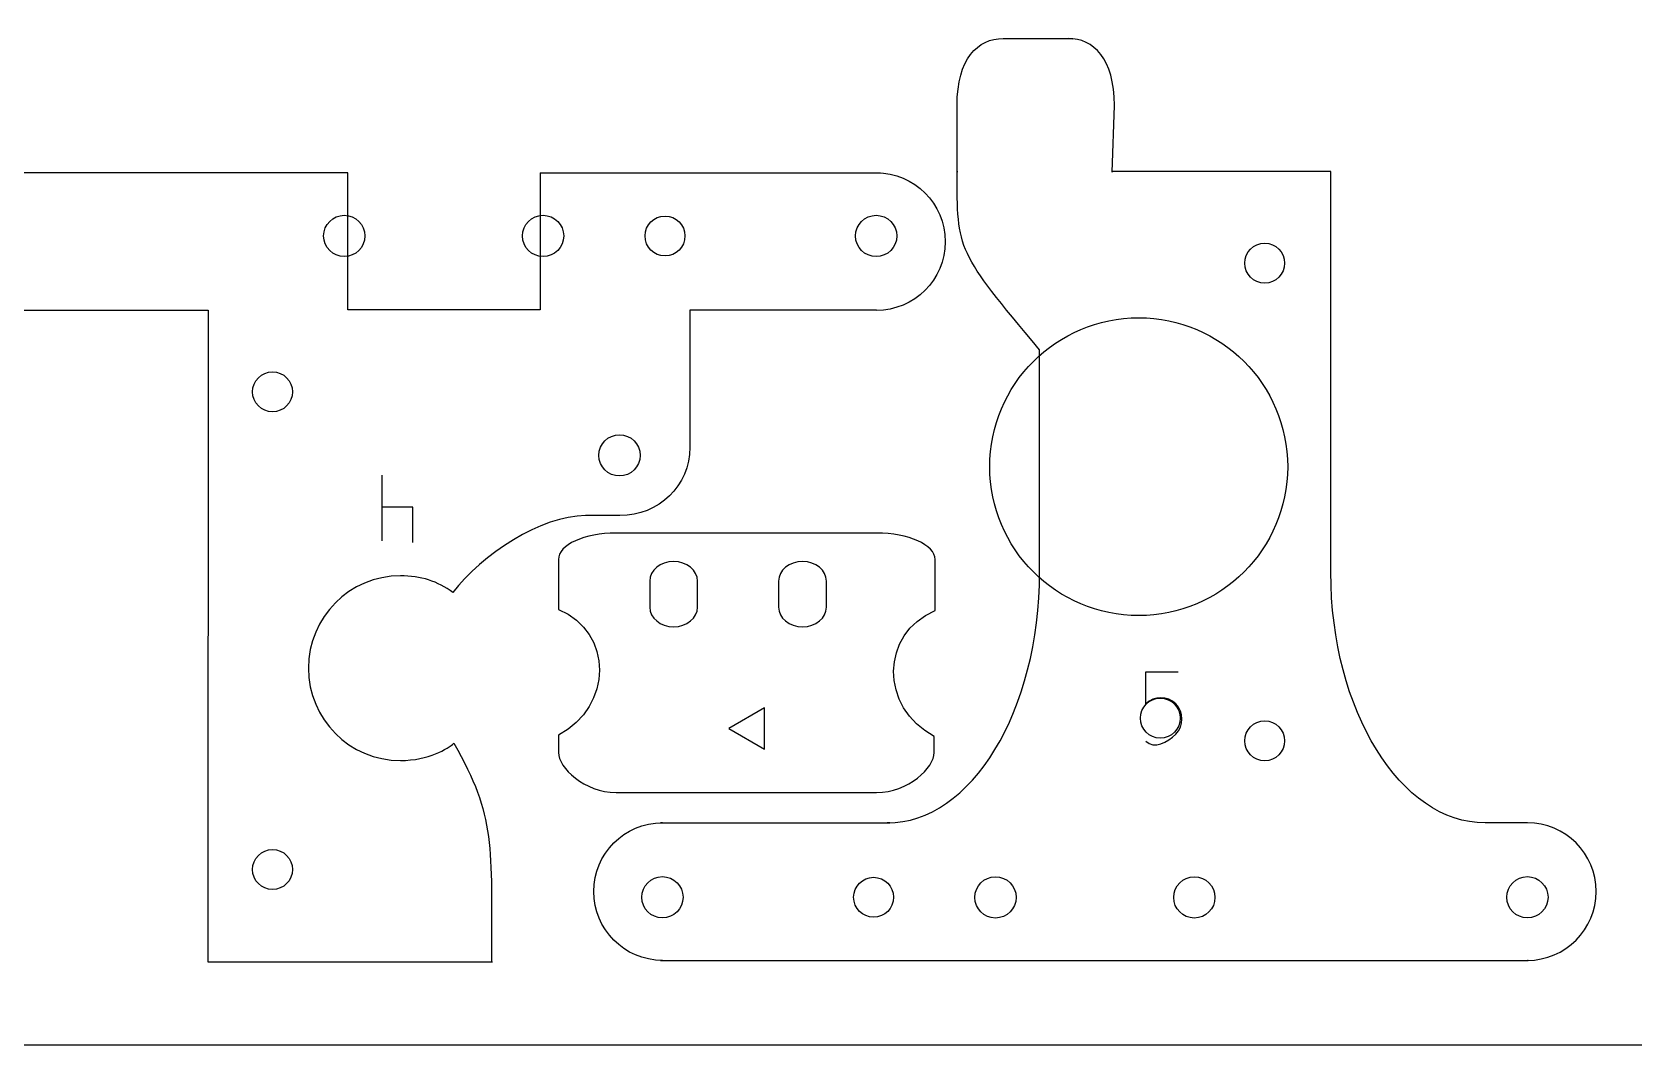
# Model space of a CAD drawing. Extents: x -44 to 254, y 29 to 220.
# Drawn here: x 32.8 to 150, y 75.5 to 149.6 of the extents above; entities that cross this region are included whole.
import ezdxf

# ---------------------------------------------------------------- set-up
doc = ezdxf.new("R2010")
doc.units = 0
doc.header["$MEASUREMENT"] = 0
doc.layers.add('LAYER_1', color=160, linetype='Continuous')

msp = doc.modelspace()

# ---------------------------------------------------------------- linework, layer by layer
at = {"layer": 'LAYER_1', "color": 7}
msp.add_line((69.96, 139.3), (94.86, 139.32), dxfattribs=at)
at = {"layer": 'LAYER_1', "color": 1}
for p, q in [((58.4, 112.37), (58.4, 117.19)), ((60.64, 114.84), (58.4, 114.84)), ((60.64, 112.25), (60.64, 114.84)), ((114.26, 100.43), (114.26, 102.77)), ((114.26, 102.77), (116.63, 102.77))]:
    msp.add_line(p, q, dxfattribs=at)
at = {"layer": 'LAYER_1', "color": 7}
msp.add_lwpolyline([(-43.71, 75.47), (164.75, 75.47), (164.75, 220.45), (-43.71, 220.45)], close=True, dxfattribs=at)
at = {"layer": 'LAYER_1', "color": 1}
msp.add_lwpolyline([(86.38, 97.12), (86.38, 100.14), (83.77, 98.63), (86.38, 97.12)], dxfattribs=at)
for centre, radius in [((55.62, 134.69), 1.51), ((70.17, 134.69), 1.51), ((79.09, 134.69), 1.46), ((94.54, 134.69), 1.51), ((122.97, 132.7), 1.46), ((113.75, 117.8), 10.9), ((50.37, 123.28), 1.46), ((75.76, 118.63), 1.51), ((115.33, 99.39), 1.46), ((122.97, 97.73), 1.46), ((50.37, 88.31), 1.46), ((78.9, 86.28), 1.51), ((94.35, 86.28), 1.46), ((103.27, 86.27), 1.51), ((117.82, 86.27), 1.51), ((142.19, 86.28), 1.51)]:
    msp.add_circle(centre, radius, dxfattribs=at)
at = {"layer": 'LAYER_1', "color": 7}
for points, knots in [([(78.9, 81.66), (76.12, 81.66), (73.87, 83.92), (73.87, 86.7), (73.87, 89.48), (76.12, 91.73), (78.9, 91.73), (78.9, 91.73), (78.75, 91.72), (78.75, 91.72), (78.75, 91.72), (95.55, 91.72), (95.55, 91.72), (95.55, 91.72), (95.35, 91.72), (95.35, 91.72), (101.51, 91.72), (106.5, 99.93), (106.5, 110.08), (106.5, 110.08), (106.5, 126.36), (106.5, 126.36), (100.46, 133.56), (100.46, 133.56), (100.46, 139.44), (100.46, 139.44), (100.46, 139.35), (100.46, 139.35), (100.46, 139.35), (100.46, 144.26), (100.46, 144.26), (100.46, 147.65), (101.97, 149.15), (103.84, 149.15), (103.84, 149.15), (106.19, 149.15), (106.19, 149.15), (106.19, 149.15), (106.55, 149.15), (106.55, 149.15), (106.55, 149.15), (108.64, 149.15), (108.64, 149.15)], [0, 0, 0, 0, 1, 1, 1, 2, 2, 2, 3, 3, 3, 4, 4, 4, 5, 5, 5, 6, 6, 6, 7, 7, 7, 8, 8, 8, 9, 9, 9, 10, 10, 10, 11, 11, 11, 12, 12, 12, 13, 13, 13, 14, 14, 14, 14]), ([(78.77, 81.65), (78.77, 81.65), (124.6, 81.65), (124.6, 81.65), (124.6, 81.65), (124.95, 81.65), (124.95, 81.65), (124.95, 81.65), (142.24, 81.65), (142.24, 81.65), (142.24, 81.65), (142.19, 81.66), (142.19, 81.66), (144.97, 81.66), (147.23, 83.92), (147.23, 86.7), (147.23, 89.48), (144.97, 91.73), (142.19, 91.73), (142.19, 91.73), (142.1, 91.72), (142.1, 91.72), (142.1, 91.72), (139.1, 91.72), (139.1, 91.72), (139.1, 91.72), (139.09, 91.72), (139.09, 91.72), (132.93, 91.72), (127.81, 99.93), (127.81, 110.08), (127.81, 110.08), (127.81, 110.1), (127.81, 110.1), (127.81, 110.1), (127.81, 139.42), (127.81, 139.42), (127.81, 139.42), (111.81, 139.42), (111.81, 139.42), (111.81, 139.42), (111.81, 139.35), (111.81, 139.35), (111.81, 139.35), (111.97, 144.25), (111.97, 144.25), (111.97, 147.65), (110.45, 149.15), (108.58, 149.15), (108.58, 149.15), (108.93, 149.13), (108.93, 149.13)], [0, 0, 0, 0, 1, 1, 1, 2, 2, 2, 3, 3, 3, 4, 4, 4, 5, 5, 5, 6, 6, 6, 7, 7, 7, 8, 8, 8, 9, 9, 9, 10, 10, 10, 11, 11, 11, 12, 12, 12, 13, 13, 13, 14, 14, 14, 15, 15, 15, 16, 16, 16, 17, 17, 17, 17]), ([(69.96, 139.32), (69.96, 139.32), (69.96, 129.28), (69.96, 129.28), (69.96, 129.28), (55.89, 129.28), (55.89, 129.28), (55.89, 129.28), (55.89, 139.32), (55.89, 139.32), (55.89, 139.32), (55.89, 139.31), (55.89, 139.31), (55.89, 139.31), (31.27, 139.31), (31.27, 139.31), (31.27, 139.31), (31.22, 139.32), (31.22, 139.32), (31.22, 139.32), (31.27, 139.31), (31.27, 139.31), (28.49, 139.31), (26.23, 137.05), (26.23, 134.27), (26.23, 131.49), (28.49, 129.24), (31.27, 129.24), (31.27, 129.24), (31.27, 129.25), (31.27, 129.25), (31.27, 129.25), (45.65, 129.25), (45.65, 129.25), (45.65, 129.25), (45.64, 81.55), (45.64, 81.55), (45.64, 81.55), (56.23, 81.55), (56.23, 81.55), (56.23, 81.55), (56.59, 81.55), (56.59, 81.55), (56.59, 81.55), (66.46, 81.56), (66.46, 81.56)], [0, 0, 0, 0, 1, 1, 1, 2, 2, 2, 3, 3, 3, 4, 4, 4, 5, 5, 5, 6, 6, 6, 7, 7, 7, 8, 8, 8, 9, 9, 9, 10, 10, 10, 11, 11, 11, 12, 12, 12, 13, 13, 13, 14, 14, 14, 15, 15, 15, 15]), ([(94.56, 139.32), (94.56, 139.32), (94.56, 139.32), (94.56, 139.32), (94.56, 139.32), (94.56, 139.31), (94.56, 139.31), (97.34, 139.31), (99.59, 137.05), (99.59, 134.27), (99.59, 131.49), (97.34, 129.24), (94.56, 129.24), (94.56, 129.24), (94.56, 129.25), (94.56, 129.25), (94.56, 129.25), (80.91, 129.25), (80.91, 129.25), (80.91, 129.25), (80.91, 119.22), (80.91, 119.22), (80.91, 119.22), (80.91, 119.22), (80.91, 119.22), (80.91, 116.39), (78.62, 114.22), (75.79, 114.22), (75.79, 114.22), (73.27, 114.22), (73.27, 114.22), (70.05, 114.22), (65.65, 111.36), (63.57, 108.58), (63.57, 108.58), (63.57, 108.58), (63.57, 108.58), (62.46, 109.41), (61.22, 109.81), (59.73, 109.81), (56.01, 109.81), (53, 106.78), (53, 103.05), (53, 99.31), (56.01, 96.29), (59.73, 96.29), (61.79, 96.29), (63.23, 97.17), (63.64, 97.55), (63.64, 97.55), (63.64, 97.55), (63.64, 97.55), (66.72, 92.16), (66.39, 90.08), (66.39, 81.55)], [0, 0, 0, 0, 1, 1, 1, 2, 2, 2, 3, 3, 3, 4, 4, 4, 5, 5, 5, 6, 6, 6, 7, 7, 7, 8, 8, 8, 9, 9, 9, 10, 10, 10, 11, 11, 11, 12, 12, 12, 13, 13, 13, 14, 14, 14, 15, 15, 15, 16, 16, 16, 17, 17, 17, 18, 18, 18, 18]), ([(75.52, 112.94), (75.52, 112.94), (94.29, 112.94), (94.29, 112.94), (94.29, 112.94), (94.56, 112.94), (94.56, 112.94), (96.9, 112.94), (98.85, 112.08), (98.85, 111.01), (98.85, 111.01), (98.85, 107.26), (98.85, 107.26), (94.84, 105.59), (94.8, 100.17), (98.79, 98.05), (98.79, 98.05), (98.79, 96.87), (98.79, 96.87), (98.79, 95.8), (96.9, 93.94), (94.56, 93.94), (94.56, 93.94), (75.52, 93.94), (75.52, 93.94), (73.19, 93.94), (71.29, 95.8), (71.29, 96.87), (71.29, 96.87), (71.29, 98.14), (71.29, 98.14), (75.28, 100.26), (75.3, 105.68), (71.29, 107.35), (71.29, 107.35), (71.29, 111.01), (71.29, 111.01), (71.29, 112.08), (73.19, 112.94), (75.52, 112.94)], [0, 0, 0, 0, 1, 1, 1, 2, 2, 2, 3, 3, 3, 4, 4, 4, 5, 5, 5, 6, 6, 6, 7, 7, 7, 8, 8, 8, 9, 9, 9, 10, 10, 10, 11, 11, 11, 12, 12, 12, 13, 13, 13, 13])]:
    msp.add_open_spline(points, degree=3, knots=knots, dxfattribs=at)
at = {"layer": 'LAYER_1', "color": 1}
for points, knots in [([(81.47, 107.52), (81.47, 106.73), (80.68, 106.08), (79.72, 106.08), (78.75, 106.08), (77.97, 106.73), (77.97, 107.52), (77.97, 107.52), (77.97, 109.42), (77.97, 109.42), (77.97, 110.21), (78.75, 110.86), (79.72, 110.86), (80.68, 110.86), (81.47, 110.21), (81.47, 109.42), (81.47, 109.42), (81.47, 107.52), (81.47, 107.52)], [0, 0, 0, 0, 1, 1, 1, 2, 2, 2, 3, 3, 3, 4, 4, 4, 5, 5, 5, 6, 6, 6, 6]), ([(90.9, 107.52), (90.9, 106.73), (90.12, 106.08), (89.15, 106.08), (88.18, 106.08), (87.4, 106.73), (87.4, 107.52), (87.4, 107.52), (87.4, 109.42), (87.4, 109.42), (87.4, 110.21), (88.18, 110.86), (89.15, 110.86), (90.12, 110.86), (90.9, 110.21), (90.9, 109.42), (90.9, 109.42), (90.9, 107.52), (90.9, 107.52)], [0, 0, 0, 0, 1, 1, 1, 2, 2, 2, 3, 3, 3, 4, 4, 4, 5, 5, 5, 6, 6, 6, 6]), ([(114.26, 97.71), (114.87, 97.1), (115.86, 97.62), (116.46, 98.23), (117.07, 98.83), (117.07, 99.82), (116.46, 100.43), (115.86, 101.04), (114.87, 101.04), (114.26, 100.43)], [0, 0, 0, 0, 1, 1, 1, 2, 2, 2, 3, 3, 3, 3])]:
    msp.add_open_spline(points, degree=3, knots=knots, dxfattribs=at)

doc.saveas('drawing.dxf')
